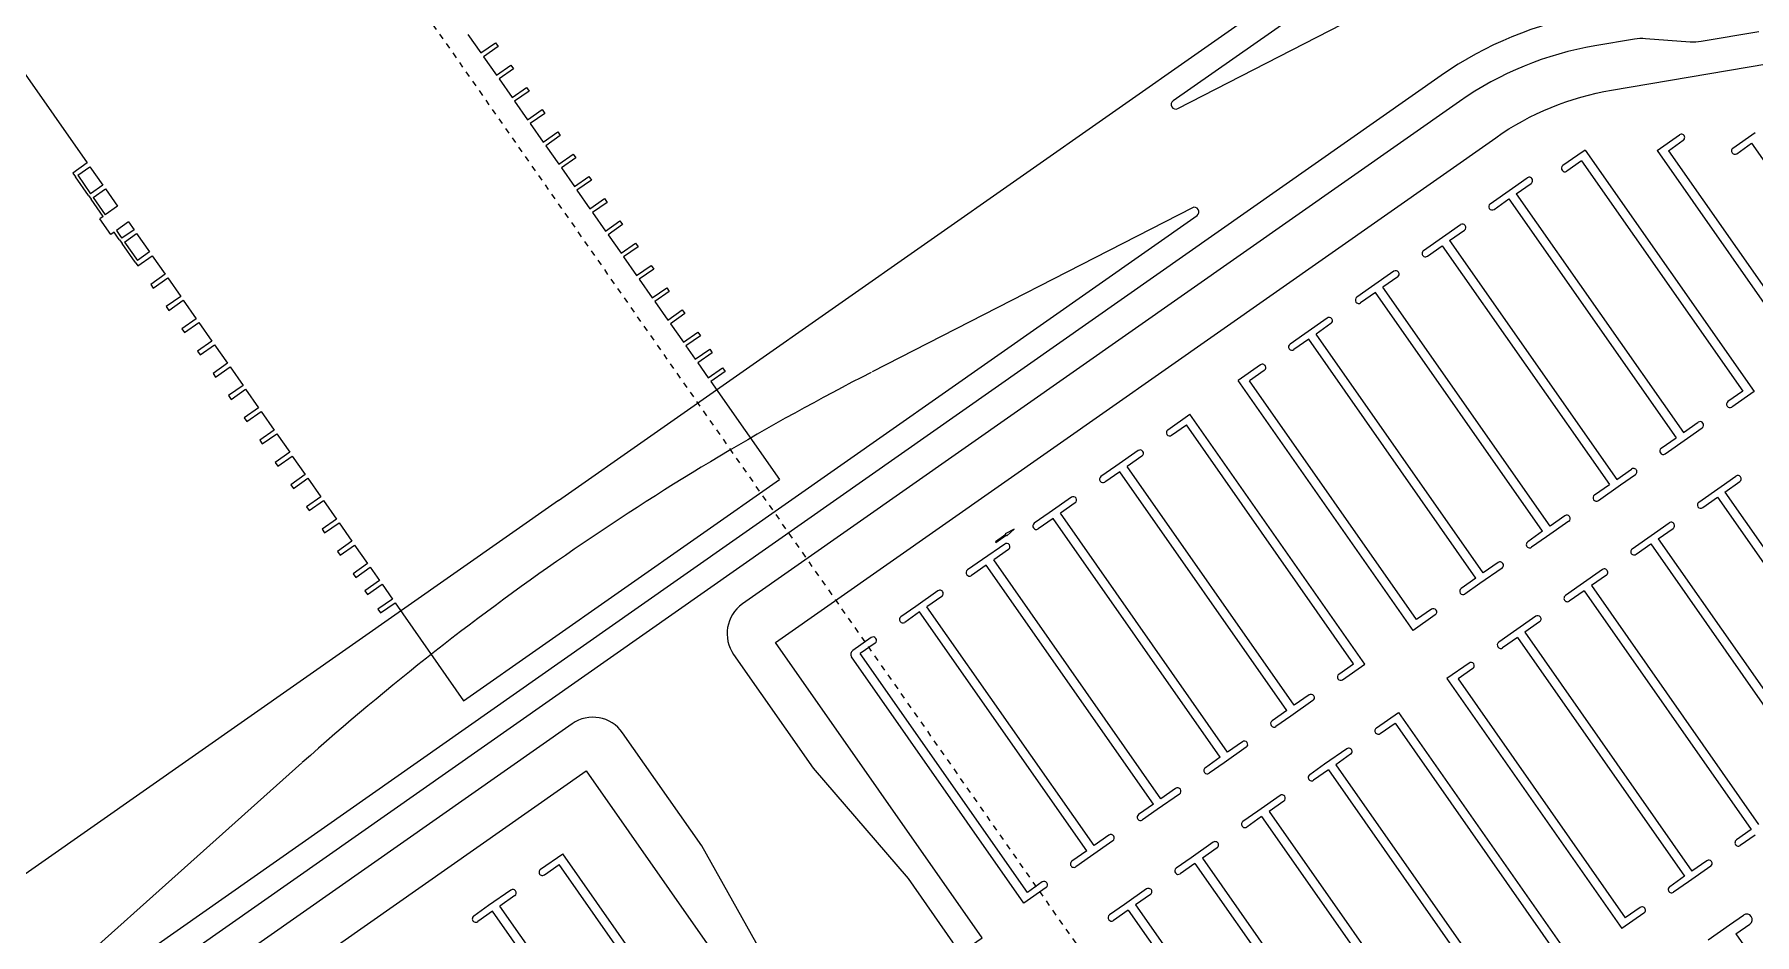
# Model space of a CAD drawing. Header units: millimetres. Extents: x 152904052 to 153933663, y 538271515 to 539240469.
# Drawn here: x 153565854 to 153569656, y 539084131 to 539086119 of the extents above; entities that cross this region are included whole.
import ezdxf

# ---------------------------------------------------------------- set-up
doc = ezdxf.new("R2010")
doc.units = ezdxf.units.MM
doc.linetypes.add('HIDDEN', pattern=[5.08, 2.54, -2.54])
doc.layers.add('BORD', color=7, linetype='Continuous')

msp = doc.modelspace()

# ---------------------------------------------------------------- linework, layer by layer
at = {"layer": 'BORD', "color": 8, "linetype": 'HIDDEN', "ltscale": 5}
msp.add_line((153528346.4, 539140965.7), (153579968.2, 539067242), dxfattribs=at)
at = {"layer": 'BORD', "color": 133, "ltscale": 10}
msp.add_lwpolyline([(153569170.7, 539089610.5, 0.482131), (153562008.1, 539084295.2)], format="xyb", dxfattribs=at)
at = {"layer": 'BORD', "color": 137, "flags": 128}
for points in [[(153568232.4, 539088059.3, 0.390364), (153563804, 539084952.9)], [(153568727.6, 539086222.2), (153568371, 539085972.5, 0.93339), (153568381.3, 539085955.4), (153568829.6, 539086184.9, -0.0139)], [(153569291.4, 539086162.9, 0.111378), (153568963.7, 539086028.5)], [(153568423.9, 539085719.2, 0.93339), (153568413.6, 539085736.3)], [(153567703.6, 539085372.8, 0.063982), (153566446.5, 539084511.1)], [(153566445.7, 539084510.4), (153565680.4, 539083827.3, 0.942757), (153565695.2, 539083808.5), (153567181.4, 539084849.2)]]:
    msp.add_lwpolyline(points, format="xyb", dxfattribs=at)
at = {"layer": 'BORD', "color": 137}
for points in [[(153568457.5, 539087591.6, 0.436661), (153564168, 539084588.1)], [(153568963.7, 539086028.5), (153565576.7, 539083656.3), (153565471.1, 539083576.7), (153565410.9, 539083527.4, 0.00001), (153565410.9, 539083527.4, 0.092426), (153565220.2, 539083301.6), (153564904.4, 539082745.9, 0.204061), (153564841.3, 539082196.3), (153564974, 539081748.9, -0.322613), (153564873.3, 539081460.3), (153564632.9, 539081292, 0.217785), (153564508.4, 539081009.7), (153564514, 539080592.5, 0.017269), (153564532.7, 539080257.2, 0.130885), (153564620.4, 539080017.5), (153564708.4, 539079891.8, 0.400928), (153565177.8, 539079802.5), (153565449.2, 539079992.6, -1.030065), (153565455.9, 539079984.7, 0.893261), (153566511.5, 539078789.2), (153568124.2, 539079918.5, -0.846295), (153568131.1, 539079911.2), (153567973.8, 539079705.5, -0.075619)]]:
    msp.add_lwpolyline(points, format="xyb", dxfattribs=at)
at = {"layer": 'BORD', "color": 133}
for points in [[(153567012.7, 539085090.2), (153568849.3, 539086376.2), (153568562.9, 539087112.5)], [(153565234.3, 539086867.8), (153565365.4, 539086700.5), (153565971.3, 539085835.3)], [(153566812.6, 539086119.2), (153566841.3, 539086078.2)], [(153566841.3, 539086078.2), (153566873.2, 539086100.6)], [(153566879, 539086092.4), (153566847, 539086070)], [(153566873.2, 539086100.6), (153566879, 539086092.4)], [(153566847, 539086070), (153566875.7, 539086029.1)], [(153566875.7, 539086029.1), (153566907.6, 539086051.4)], [(153566913.4, 539086043.2), (153566881.4, 539086020.9)], [(153566907.6, 539086051.4), (153566913.4, 539086043.2)], [(153566881.4, 539086020.9), (153566910.1, 539085979.9)], [(153566910.1, 539085979.9), (153566942.1, 539086002.3)], [(153566942.1, 539086002.3), (153566947.8, 539085994.1)], [(153566947.8, 539085994.1), (153566915.8, 539085971.7)], [(153566915.8, 539085971.7), (153566944.5, 539085930.8)], [(153566944.5, 539085930.8), (153566976.5, 539085953.1)], [(153566982.2, 539085944.9), (153566950.3, 539085922.6)], [(153566950.3, 539085922.6), (153566978.9, 539085881.6)], [(153566976.5, 539085953.1), (153566982.2, 539085944.9)], [(153566978.9, 539085881.6), (153567010.9, 539085904)], [(153567016.6, 539085895.8), (153566984.7, 539085873.4)], [(153567010.9, 539085904), (153567016.6, 539085895.8)], [(153566984.7, 539085873.4), (153567013.4, 539085832.5)], [(153567013.4, 539085832.5), (153567045.3, 539085854.8)], [(153567051, 539085846.6), (153567019.1, 539085824.3)], [(153567045.3, 539085854.8), (153567051, 539085846.6)], [(153565971.3, 539085835.3), (153565939.3, 539085812.9)], [(153565939.3, 539085812.9), (153565945.1, 539085804.7)], [(153565950, 539085808.1), (153565977, 539085827.1)], [(153565950, 539085808.1), (153565978.7, 539085767.2)], [(153565977, 539085827.1), (153566005.7, 539085786.1)], [(153567019.1, 539085824.3), (153567047.8, 539085783.3)], [(153565973.8, 539085763.7), (153565945.1, 539085804.7)], [(153566005.7, 539085786.1), (153565978.7, 539085767.2)], [(153565984.4, 539085759), (153566011.4, 539085777.9)], [(153566011.4, 539085777.9), (153566038.2, 539085739.8)], [(153567047.8, 539085783.3), (153567079.7, 539085805.7)], [(153567085.5, 539085797.5), (153567053.5, 539085775.1)], [(153567053.5, 539085775.1), (153567082.2, 539085734.2)], [(153567079.7, 539085805.7), (153567085.5, 539085797.5)], [(153565973.8, 539085763.7), (153565979.5, 539085755.6)], [(153566006.2, 539085717.4), (153565979.5, 539085755.6)], [(153565984.4, 539085759), (153566011.1, 539085720.8)], [(153566038.2, 539085739.8), (153566011.1, 539085720.8)], [(153567082.2, 539085734.2), (153567114.1, 539085756.5)], [(153567119.9, 539085748.3), (153567087.9, 539085726)], [(153567114.1, 539085756.5), (153567119.9, 539085748.3)], [(153566006.2, 539085717.4), (153565998.8, 539085712.2)], [(153566023.2, 539085677.5), (153565998.8, 539085712.2)], [(153566062.5, 539085705), (153566035.5, 539085686.1)], [(153566062.5, 539085705), (153566074.5, 539085687.8)], [(153567087.9, 539085726), (153567116.6, 539085685)], [(153567116.6, 539085685), (153567148.5, 539085707.4)], [(153567154.3, 539085699.2), (153567122.3, 539085676.8)], [(153567148.5, 539085707.4), (153567154.3, 539085699.2)], [(153566030.5, 539085682.7), (153566023.2, 539085677.5)], [(153566039.7, 539085669.5), (153566030.5, 539085682.7)], [(153566035.5, 539085686.1), (153566044.6, 539085673)], [(153566042.6, 539085665.5), (153566039.7, 539085669.5)], [(153566042.6, 539085665.5), (153566048.3, 539085657.3)], [(153566044.6, 539085673), (153566047.5, 539085668.9)], [(153566074.5, 539085687.8), (153566047.5, 539085668.9)], [(153566077, 539085616.3), (153566048.3, 539085657.3)], [(153566053.2, 539085660.7), (153566080.3, 539085679.6)], [(153566053.2, 539085660.7), (153566081.9, 539085619.7)], [(153566080.3, 539085679.6), (153566108.9, 539085638.7)], [(153567122.3, 539085676.8), (153567151, 539085635.9)], [(153567151, 539085635.9), (153567183, 539085658.2)], [(153567183, 539085658.2), (153567188.7, 539085650)], [(153566108.9, 539085638.7), (153566081.9, 539085619.7)], [(153566082.7, 539085608.1), (153566114.7, 539085630.5)], [(153566114.7, 539085630.5), (153566143.4, 539085589.5)], [(153567188.7, 539085650), (153567156.7, 539085627.7)], [(153567156.7, 539085627.7), (153567185.4, 539085586.7)], [(153566077, 539085616.3), (153566082.7, 539085608.1)], [(153566143.4, 539085589.5), (153566111.4, 539085567.2)], [(153566117.1, 539085559), (153566149.1, 539085581.3)], [(153566149.1, 539085581.3), (153566177.8, 539085540.4)], [(153567185.4, 539085586.7), (153567217.4, 539085609.1)], [(153567223.1, 539085600.9), (153567191.2, 539085578.5)], [(153567217.4, 539085609.1), (153567223.1, 539085600.9)], [(153566111.4, 539085567.2), (153566117.1, 539085559)], [(153567191.2, 539085578.5), (153567219.8, 539085537.6)], [(153567219.8, 539085537.6), (153567251.8, 539085559.9)], [(153567257.5, 539085551.7), (153567225.6, 539085529.4)], [(153567251.8, 539085559.9), (153567257.5, 539085551.7)], [(153566177.8, 539085540.4), (153566145.8, 539085518)], [(153566145.8, 539085518), (153566151.6, 539085509.8)], [(153566151.6, 539085509.8), (153566183.5, 539085532.2)], [(153566183.5, 539085532.2), (153566212.2, 539085491.2)], [(153567225.6, 539085529.4), (153567254.3, 539085488.4)], [(153567254.3, 539085488.4), (153567286.2, 539085510.8)], [(153567286.2, 539085510.8), (153567291.9, 539085502.6)], [(153566212.2, 539085491.2), (153566180.2, 539085468.9)], [(153566180.2, 539085468.9), (153566186, 539085460.7)], [(153566186, 539085460.7), (153566217.9, 539085483)], [(153566217.9, 539085483), (153566246.6, 539085442.1)], [(153567291.9, 539085502.6), (153567260, 539085480.2)], [(153567260, 539085480.2), (153567288.7, 539085439.3)], [(153566246.6, 539085442.1), (153566214.7, 539085419.7)], [(153566220.4, 539085411.5), (153566252.3, 539085433.9)], [(153566252.3, 539085433.9), (153566281, 539085392.9)], [(153567288.7, 539085439.3), (153567320.6, 539085461.6)], [(153567326.4, 539085453.4), (153567294.4, 539085431.1)], [(153567294.4, 539085431.1), (153567314.9, 539085401.8)], [(153567320.6, 539085461.6), (153567326.4, 539085453.4)], [(153566214.7, 539085419.7), (153566220.4, 539085411.5)], [(153566281, 539085392.9), (153566249.1, 539085370.6)], [(153567314.9, 539085401.8), (153567346.9, 539085424.2)], [(153567352.6, 539085416), (153567320.6, 539085393.6)], [(153567320.6, 539085393.6), (153567343.6, 539085360.9)], [(153567346.9, 539085424.2), (153567352.6, 539085416)], [(153566249.1, 539085370.6), (153566254.8, 539085362.4)], [(153566254.8, 539085362.4), (153566286.8, 539085384.7)], [(153566286.8, 539085384.7), (153566315.4, 539085343.8)], [(153567343.6, 539085360.9), (153567375.5, 539085383.2)], [(153567381.3, 539085375), (153567349.3, 539085352.7)], [(153567349.3, 539085352.7), (153567500.9, 539085136.2)], [(153567375.5, 539085383.2), (153567381.3, 539085375)], [(153566315.4, 539085343.8), (153566283.5, 539085321.4)], [(153566283.5, 539085321.4), (153566289.2, 539085313.2)], [(153566289.2, 539085313.2), (153566321.2, 539085335.6)], [(153566321.2, 539085335.6), (153566349.8, 539085294.6)], [(153566349.8, 539085294.6), (153566317.9, 539085272.3)], [(153566323.6, 539085264.1), (153566355.6, 539085286.4)], [(153566355.6, 539085286.4), (153566384.3, 539085245.5)], [(153566317.9, 539085272.3), (153566323.6, 539085264.1)], [(153566384.3, 539085245.5), (153566352.3, 539085223.1)], [(153566358.1, 539085214.9), (153566390, 539085237.3)], [(153566390, 539085237.3), (153566418.7, 539085196.3)], [(153566352.3, 539085223.1), (153566358.1, 539085214.9)], [(153566418.7, 539085196.3), (153566386.7, 539085174)], [(153566386.7, 539085174), (153566392.5, 539085165.8)], [(153566392.5, 539085165.8), (153566424.4, 539085188.1)], [(153566424.4, 539085188.1), (153566453.1, 539085147.2)], [(153566453.1, 539085147.2), (153566421.1, 539085124.8)], [(153566421.1, 539085124.8), (153566426.9, 539085116.6)], [(153566426.9, 539085116.6), (153566458.8, 539085139)], [(153566458.8, 539085139), (153566487.5, 539085098)], [(153566803, 539084647.5), (153567500.9, 539085136.2)], [(153566487.5, 539085098), (153566455.6, 539085075.7)], [(153566461.3, 539085067.5), (153566493.2, 539085089.8)], [(153566493.2, 539085089.8), (153566521.9, 539085048.9)], [(153566455.6, 539085075.7), (153566461.3, 539085067.5)], [(153566521.9, 539085048.9), (153566490, 539085026.5)], [(153566490, 539085026.5), (153566495.7, 539085018.3)], [(153566495.7, 539085018.3), (153566527.7, 539085040.7)], [(153566527.7, 539085040.7), (153566556.3, 539084999.7)], [(153566556.3, 539084999.7), (153566524.4, 539084977.4)], [(153566524.4, 539084977.4), (153566530.1, 539084969.2)], [(153566530.1, 539084969.2), (153566562.1, 539084991.5)], [(153566562.1, 539084991.5), (153566590.8, 539084950.6)], [(153566590.8, 539084950.6), (153566558.8, 539084928.2)], [(153566564.5, 539084920), (153566596.5, 539084942.4)], [(153566596.5, 539084942.4), (153566617, 539084913.1)], [(153566558.8, 539084928.2), (153566564.5, 539084920)], [(153566617, 539084913.1), (153566585, 539084890.7)], [(153566590.8, 539084882.5), (153566622.7, 539084904.9)], [(153566622.7, 539084904.9), (153566645.7, 539084872.2)], [(153566585, 539084890.7), (153566590.8, 539084882.5)], [(153566645.6, 539084872.2), (153566613.7, 539084849.8)], [(153566619.4, 539084841.6), (153566651.4, 539084864)], [(153566651.4, 539084864), (153566803, 539084647.5)], [(153566613.7, 539084849.8), (153566619.4, 539084841.6)], [(153569553.7, 539084119.5), (153569601, 539084152.6)]]:
    msp.add_lwpolyline(points, dxfattribs=at)
for points in [[(153569665.9, 539086124.9), (153569538.3, 539086103.3, -0.061322), (153569513.9, 539086102.2), (153569415.1, 539086109.8, 0.061322), (153569390.7, 539086108.7), (153569303.1, 539086093.9, 0.111387), (153569003.9, 539085971.1), (153567419.1, 539084861.4, 0.410613), (153567399.8, 539084749.7), (153567575.3, 539084499), (153567785.4, 539084255.2), (153567883.7, 539084114.8, 0.414214), (153567925.5, 539084107.5), (153567949, 539084123.9), (153567492.1, 539084776.3), (153569084.1, 539085891.1, -0.111229), (153569340.3, 539085996.2), (153569987.5, 539086105.8, -0.204061)], [(153567012.7, 539085090.2), (153565176.1, 539083804.2), (153564582.1, 539084325.1, 0.000074), (153564585.2, 539084326.4), (153564421.3, 539084470.2, 0.001678), (153564341.7, 539084393.7, 0.821939), (153564427, 539084261.9, 0.003568), (153564576.3, 539084322.7)], [(153565680.1, 539083516.8), (153567073.6, 539084492.5), (153567534.8, 539083833.9), (153567534.7, 539083833.9), (153567557.3, 539083849.7, 0.414214), (153567570.8, 539083926.2), (153567487, 539084045.9), (153567329.3, 539084327), (153567154.2, 539084577.1, 0.414157), (153567042.8, 539084596.8), (153565618.4, 539083598.9)]]:
    msp.add_lwpolyline(points, format="xyb", dxfattribs=at)
at = {"layer": 'BORD', "color": 133, "flags": 128}
for points in [[(153569440.9, 539085863.1), (153569490, 539085897.6)], [(153569465.9, 539085862.3), (153569498.6, 539085885.3)], [(153569608.3, 539085868.1), (153569657.5, 539085902.5)], [(153569265.3, 539085852.5), (153569232.5, 539085829.5)], [(153569281.6, 539085863.9), (153569265.3, 539085852.5)], [(153569281.6, 539085863.9), (153569655, 539085330.7)], [(153569440.9, 539085863.1), (153569761.5, 539085405.2)], [(153569465.9, 539085862.3), (153569769.3, 539085429)], [(153569616.9, 539085855.8), (153569649.7, 539085878.7)], [(153569649.7, 539085878.7), (153569900.4, 539085520.8)], [(153569273.9, 539085840.2), (153569241.1, 539085817.2)], [(153569273.9, 539085840.2), (153569630, 539085331.5)], [(153569071.8, 539085745.1), (153569121, 539085779.5)], [(153569121, 539085779.5), (153569153.8, 539085802.5)], [(153569129.6, 539085767.2), (153569162.4, 539085790.2)], [(153569080.4, 539085732.8), (153569113.2, 539085755.8)], [(153569113.2, 539085755.8), (153569482.6, 539085228.2)], [(153569129.6, 539085767.2), (153569499, 539085239.7)], [(153568973.5, 539085676.3), (153569006.3, 539085699.2)], [(153568924.4, 539085641.9), (153568973.5, 539085676.3)], [(153568982.2, 539085664), (153569014.9, 539085686.9)], [(153568982.2, 539085664), (153569351.5, 539085136.5)], [(153568933, 539085629.6), (153568965.8, 539085652.5)], [(153568965.8, 539085652.5), (153569335.2, 539085125)], [(153568858.9, 539085596), (153568809.7, 539085561.6)], [(153568867.5, 539085583.7), (153568834.7, 539085560.8)], [(153568809.7, 539085561.6), (153568777, 539085538.6)], [(153568818.3, 539085549.3), (153568785.6, 539085526.3)], [(153569187.7, 539085021.8), (153568818.3, 539085549.3)], [(153569204.1, 539085033.2), (153568834.7, 539085560.8)], [(153568711.4, 539085492.7), (153568662.3, 539085458.3)], [(153568720, 539085480.5), (153568687.3, 539085457.5)], [(153568662.3, 539085458.3), (153568629.5, 539085435.4)], [(153568670.9, 539085446), (153568638.1, 539085423.1)], [(153569040.3, 539084918.5), (153568670.9, 539085446)], [(153569056.6, 539084930), (153568687.3, 539085457.5)], [(153568564, 539085389.5), (153568514.8, 539085355.1)], [(153568901.4, 539084803), (153568514.8, 539085355.1)], [(153568572.6, 539085377.2), (153568539.8, 539085354.3)], [(153568909.2, 539084826.7), (153568539.8, 539085354.3)], [(153569630, 539085331.5), (153569597.3, 539085308.5)], [(153569655, 539085330.7), (153569605.9, 539085296.3)], [(153568359.2, 539085246.1), (153568408.3, 539085280.5)], [(153568794.9, 539084728.4), (153568408.3, 539085280.5)], [(153568367.8, 539085233.8), (153568400.6, 539085256.8)], [(153568769.9, 539084729.2), (153568400.6, 539085256.8)], [(153569499, 539085239.7), (153569531.7, 539085262.7)], [(153569507.6, 539085227.4), (153569540.4, 539085250.4)], [(153568293.7, 539085200.2), (153568244.5, 539085165.8)], [(153569449.8, 539085205.3), (153569482.6, 539085228.2)], [(153569458.4, 539085193), (153569507.6, 539085227.4)], [(153568244.5, 539085165.8), (153568211.7, 539085142.9)], [(153568302.3, 539085187.9), (153568269.5, 539085165)], [(153568638.9, 539084637.5), (153568269.5, 539085165)], [(153568253.1, 539085153.5), (153568220.3, 539085130.6)], [(153568622.5, 539084626), (153568253.1, 539085153.5)], [(153569302.4, 539085102.1), (153569335.2, 539085125)], [(153569311, 539085089.8), (153569360.1, 539085124.2)], [(153569351.5, 539085136.5), (153569384.3, 539085159.4)], [(153569360.1, 539085124.2), (153569392.9, 539085147.1)], [(153569582.1, 539085120.9), (153569614.9, 539085143.9)], [(153569590.8, 539085108.6), (153569623.5, 539085131.6)], [(153568146.2, 539085097), (153568097.1, 539085062.6)], [(153569533, 539085086.5), (153569582.1, 539085120.9)], [(153569541.6, 539085074.2), (153569574.4, 539085097.2)], [(153569574.4, 539085097.2), (153569943.8, 539084569.6)], [(153569590.8, 539085108.6), (153569960.1, 539084581.1)], [(153568097.1, 539085062.6), (153568064.3, 539085039.6)], [(153568105.7, 539085050.3), (153568072.9, 539085027.3)], [(153568475, 539084522.7), (153568105.7, 539085050.3)], [(153568154.8, 539085084.7), (153568122, 539085061.7)], [(153568491.4, 539084534.2), (153568122, 539085061.7)], [(153569236.9, 539085056.2), (153569204.1, 539085033.2)], [(153569187.7, 539085021.8), (153569154.9, 539084998.8)], [(153569196.3, 539085009.5), (153569163.5, 539084986.5)], [(153569245.5, 539085043.9), (153569196.3, 539085009.5)], [(153569385.6, 539084983.3), (153569434.7, 539085017.7)], [(153569434.7, 539085017.7), (153569467.5, 539085040.6)], [(153569443.3, 539085005.4), (153569476.1, 539085028.3)], [(153567998.8, 539084993.7), (153567949.6, 539084959.3)], [(153568007.4, 539084981.4), (153567974.6, 539084958.5)], [(153569394.2, 539084971), (153569426.9, 539084993.9)], [(153569426.9, 539084993.9), (153569796.3, 539084466.4)], [(153569443.3, 539085005.4), (153569812.7, 539084477.9)], [(153567949.6, 539084959.3), (153567916.8, 539084936.4)], [(153567958.2, 539084947), (153567925.4, 539084924.1)], [(153568327.6, 539084419.5), (153567958.2, 539084947)], [(153568344, 539084431), (153567974.6, 539084958.5)], [(153569098, 539084940.6), (153569048.9, 539084906.2)], [(153569089.4, 539084952.9), (153569056.6, 539084930)], [(153569320, 539084937.4), (153569270.9, 539084903)], [(153569040.3, 539084918.5), (153569007.5, 539084895.6)], [(153569048.9, 539084906.2), (153569016.1, 539084883.3)], [(153569270.9, 539084903), (153569238.1, 539084880)], [(153569328.6, 539084925.1), (153569295.9, 539084902.2)], [(153569295.9, 539084902.2), (153569665.2, 539084374.6)], [(153567851.3, 539084890.5), (153567802.2, 539084856.1)], [(153567859.9, 539084878.2), (153567827.1, 539084855.3)], [(153569279.5, 539084890.7), (153569246.7, 539084867.7)], [(153569279.5, 539084890.7), (153569648.9, 539084363.2)], [(153567802.2, 539084856.1), (153567769.4, 539084833.1)], [(153567810.8, 539084843.8), (153567778, 539084820.8)], [(153568180.1, 539084316.3), (153567810.8, 539084843.8)], [(153568196.5, 539084327.7), (153567827.1, 539084855.3)], [(153568950.6, 539084837.4), (153568901.4, 539084803)], [(153568942, 539084849.7), (153568909.2, 539084826.7)], [(153569172.6, 539084834.1), (153569123.4, 539084799.7)], [(153569181.2, 539084821.9), (153569148.4, 539084798.9)], [(153567703.9, 539084787.2), (153567662.9, 539084758.6)], [(153569123.4, 539084799.7), (153569090.7, 539084776.8)], [(153569132, 539084787.4), (153569099.3, 539084764.5)], [(153569132, 539084787.4), (153569501.4, 539084259.9)], [(153569148.4, 539084798.9), (153569517.8, 539084271.4)], [(153568041.3, 539084200.7), (153567660.4, 539084744.6)], [(153567712.5, 539084775), (153567679.7, 539084752)], [(153568049.1, 539084224.5), (153567679.7, 539084752)], [(153568737.2, 539084706.3), (153568769.9, 539084729.2)], [(153568745.8, 539084694), (153568794.9, 539084728.4)], [(153569025.1, 539084730.9), (153568976, 539084696.5)], [(153569033.7, 539084718.6), (153569001, 539084695.7)], [(153568976, 539084696.5), (153569362.6, 539084144.4)], [(153569001, 539084695.7), (153569370.3, 539084168.1)], [(153568680.2, 539084648.1), (153568631.1, 539084613.7)], [(153568671.6, 539084660.4), (153568638.9, 539084637.5)], [(153568622.5, 539084626), (153568589.7, 539084603)], [(153568631.1, 539084613.7), (153568598.3, 539084590.8)], [(153568820.3, 539084587.5), (153568869.5, 539084621.9)], [(153568828.9, 539084575.2), (153568861.7, 539084598.2)], [(153568861.7, 539084598.2), (153569231.1, 539084070.6)], [(153568869.5, 539084621.9), (153569256.1, 539084069.8)], [(153568524.2, 539084557.2), (153568491.4, 539084534.2)], [(153568475, 539084522.7), (153568442.3, 539084499.8)], [(153568532.8, 539084544.9), (153568483.6, 539084510.5)], [(153568754.8, 539084541.6), (153568705.7, 539084507.2)], [(153568763.4, 539084529.3), (153568730.6, 539084506.4)], [(153568483.6, 539084510.5), (153568450.9, 539084487.5)], [(153568705.7, 539084507.2), (153568672.9, 539084484.3)], [(153568714.3, 539084494.9), (153568681.5, 539084472)], [(153568714.3, 539084494.9), (153569083.6, 539083967.4)], [(153568730.6, 539084506.4), (153569100, 539083978.9)], [(153568385.3, 539084441.6), (153568336.2, 539084407.2)], [(153568376.7, 539084453.9), (153568344, 539084431)], [(153568327.6, 539084419.5), (153568294.8, 539084396.6)], [(153568336.2, 539084407.2), (153568303.4, 539084384.3)], [(153568558.2, 539084404), (153568525.4, 539084381)], [(153568607.4, 539084438.4), (153568558.2, 539084404)], [(153568616, 539084426.1), (153568583.2, 539084403.1)], [(153568583.2, 539084403.1), (153568952.6, 539083875.6)], [(153568566.8, 539084391.7), (153568534, 539084368.7)], [(153568566.8, 539084391.7), (153568936.2, 539083864.1)], [(153569648.9, 539084363.2), (153569616.1, 539084340.2)], [(153568237.9, 539084338.4), (153568188.7, 539084304)], [(153568229.3, 539084350.7), (153568196.5, 539084327.7)], [(153568459.9, 539084335.1), (153568410.8, 539084300.7)], [(153569657.5, 539084350.9), (153569624.7, 539084327.9)], [(153566972.9, 539084275.4), (153567022, 539084309.8)], [(153567408.6, 539083757.7), (153567022, 539084309.8)], [(153568180.1, 539084316.3), (153568147.4, 539084293.3)], [(153568188.7, 539084304), (153568156, 539084281)], [(153568410.8, 539084300.7), (153568378, 539084277.8)], [(153568419.4, 539084288.4), (153568386.6, 539084265.5)], [(153568419.4, 539084288.4), (153568788.7, 539083760.9)], [(153568468.5, 539084322.8), (153568435.7, 539084299.9)], [(153568435.7, 539084299.9), (153568805.1, 539083772.4)], [(153569550.6, 539084294.3), (153569517.8, 539084271.4)], [(153566981.5, 539084263.1), (153567014.3, 539084286.1)], [(153567383.6, 539083758.5), (153567014.3, 539084286.1)], [(153569501.4, 539084259.9), (153569468.6, 539084237)], [(153569559.2, 539084282), (153569510, 539084247.6)], [(153566907.4, 539084229.5), (153566858.2, 539084195.1)], [(153566916, 539084217.2), (153566883.2, 539084194.3)], [(153568090.5, 539084235.1), (153568041.3, 539084200.7)], [(153568081.8, 539084247.4), (153568049.1, 539084224.5)], [(153568312.5, 539084231.9), (153568263.3, 539084197.5)], [(153568321.1, 539084219.6), (153568288.3, 539084196.7)], [(153569510, 539084247.6), (153569477.2, 539084224.7)], [(153566858.2, 539084195.1), (153566825.4, 539084172.2)], [(153566866.8, 539084182.8), (153566834.1, 539084159.9)], [(153567236.2, 539083655.3), (153566866.8, 539084182.8)], [(153567252.6, 539083666.8), (153566883.2, 539084194.3)], [(153568263.3, 539084197.5), (153568230.5, 539084174.5)], [(153568271.9, 539084185.2), (153568239.2, 539084162.2)], [(153568271.9, 539084185.2), (153568641.3, 539083657.7)], [(153568288.3, 539084196.7), (153568657.7, 539083669.1)], [(153569411.7, 539084178.8), (153569362.6, 539084144.4)], [(153569403.1, 539084191.1), (153569370.3, 539084168.1)], [(153569601, 539084152.6), (153569631.9, 539084174.2)], [(153569615.1, 539084132.5), (153569646, 539084154.1)], [(153569615.1, 539084132.5), (153569997.6, 539083586.1)]]:
    msp.add_lwpolyline(points, dxfattribs=at)
for points in [[(153569498.6, 539085885.3, 1), (153569490, 539085897.6)], [(153569608.3, 539085868.1, 1), (153569616.9, 539085855.8)], [(153569232.5, 539085829.5, 1), (153569241.1, 539085817.2)], [(153569162.4, 539085790.2, 1), (153569153.8, 539085802.5)], [(153569071.8, 539085745.1, 1), (153569080.4, 539085732.8)], [(153569014.9, 539085686.9, 1), (153569006.3, 539085699.2)], [(153568924.4, 539085641.9, 1), (153568933, 539085629.6)], [(153568867.5, 539085583.7, 1), (153568858.9, 539085596)], [(153568777, 539085538.6, 1), (153568785.6, 539085526.3)], [(153568720, 539085480.5, 1), (153568711.4, 539085492.7)], [(153568629.5, 539085435.4, 1), (153568638.1, 539085423.1)], [(153568572.6, 539085377.2, 1), (153568564, 539085389.5)], [(153569597.3, 539085308.5, 1), (153569605.9, 539085296.3)], [(153568359.2, 539085246.1, 1), (153568367.8, 539085233.8)], [(153569540.4, 539085250.4, 1), (153569531.7, 539085262.7)], [(153568302.3, 539085187.9, 1), (153568293.7, 539085200.2)], [(153569449.8, 539085205.3, 1), (153569458.4, 539085193)], [(153568211.7, 539085142.9, 1), (153568220.3, 539085130.6)], [(153569392.9, 539085147.1, 1), (153569384.3, 539085159.4)], [(153569623.5, 539085131.6, 1), (153569614.9, 539085143.9)], [(153568154.8, 539085084.7, 1), (153568146.2, 539085097)], [(153569302.4, 539085102.1, 1), (153569311, 539085089.8)], [(153569533, 539085086.5, 1), (153569541.6, 539085074.2)], [(153569245.5, 539085043.9, 1), (153569236.9, 539085056.2)], [(153568064.3, 539085039.6, 1), (153568072.9, 539085027.3)], [(153569476.1, 539085028.3, 1), (153569467.5, 539085040.6)], [(153568007.4, 539084981.4, 1), (153567998.8, 539084993.7)], [(153569154.9, 539084998.8, 1), (153569163.5, 539084986.5)], [(153569385.6, 539084983.3, 1), (153569394.2, 539084971)], [(153567916.8, 539084936.4, 1), (153567925.4, 539084924.1)], [(153569098, 539084940.6, 1), (153569089.4, 539084952.9)], [(153569328.6, 539084925.1, 1), (153569320, 539084937.4)], [(153569007.5, 539084895.6, 1), (153569016.1, 539084883.3)], [(153567859.9, 539084878.2, 1), (153567851.3, 539084890.5)], [(153569238.1, 539084880, 1), (153569246.7, 539084867.7)], [(153567769.4, 539084833.1, 1), (153567778, 539084820.8)], [(153568950.6, 539084837.4, 1), (153568942, 539084849.7)], [(153569181.2, 539084821.9, 1), (153569172.6, 539084834.1)], [(153567712.5, 539084775, 1), (153567703.9, 539084787.2)], [(153567662.9, 539084758.6, 0.414214), (153567660.4, 539084744.6)], [(153569090.7, 539084776.8, 1), (153569099.3, 539084764.5)], [(153568737.2, 539084706.3, 1), (153568745.8, 539084694)], [(153569033.7, 539084718.6, 1), (153569025.1, 539084730.9)], [(153568680.2, 539084648.1, 1), (153568671.6, 539084660.4)], [(153568589.7, 539084603, 1), (153568598.3, 539084590.8)], [(153568532.8, 539084544.9, 1), (153568524.2, 539084557.2)], [(153568820.3, 539084587.5, 1), (153568828.9, 539084575.2)], [(153568763.4, 539084529.3, 1), (153568754.8, 539084541.6)], [(153568442.3, 539084499.8, 1), (153568450.9, 539084487.5)], [(153568672.9, 539084484.3, 1), (153568681.5, 539084472)], [(153568385.3, 539084441.6, 1), (153568376.7, 539084453.9)], [(153568616, 539084426.1, 1), (153568607.4, 539084438.4)], [(153568294.8, 539084396.6, 1), (153568303.4, 539084384.3)], [(153568525.4, 539084381, 1), (153568534, 539084368.7)], [(153568237.9, 539084338.4, 1), (153568229.3, 539084350.7)], [(153568468.5, 539084322.8, 1), (153568459.9, 539084335.1)], [(153569616.1, 539084340.2, 1), (153569624.7, 539084327.9)], [(153568147.4, 539084293.3, 1), (153568156, 539084281)], [(153569559.2, 539084282, 1), (153569550.6, 539084294.3)], [(153566972.9, 539084275.4, 1), (153566981.5, 539084263.1)], [(153568090.5, 539084235.1, 1), (153568081.8, 539084247.4)], [(153568378, 539084277.8, 1), (153568386.6, 539084265.5)], [(153566916, 539084217.2, 1), (153566907.4, 539084229.5)], [(153568321.1, 539084219.6, 1), (153568312.5, 539084231.9)], [(153569468.6, 539084237, 1), (153569477.2, 539084224.7)], [(153568230.5, 539084174.5, 1), (153568239.2, 539084162.2)], [(153569411.7, 539084178.8, 1), (153569403.1, 539084191.1)], [(153569646, 539084154.1, 1), (153569631.9, 539084174.2)], [(153566825.4, 539084172.2, 1), (153566834.1, 539084159.9)]]:
    msp.add_lwpolyline(points, format="xyb", dxfattribs=at)
at = {"layer": 'BORD', "color": 137, "flags": 128}
for points in [[(153568413.6, 539085736.3), (153567705.8, 539085373.9)], [(153567181.4, 539084849.2), (153568423.9, 539085719.2)]]:
    msp.add_lwpolyline(points, dxfattribs=at)
at = {"layer": 'BORD', "color": 133}
msp.add_lwpolyline([(153568000, 539085016.4), (153568001.3, 539085014.6), (153567978.2, 539084998.5), (153567979.1, 539084997.2), (153568002.1, 539085013.4), (153568003.4, 539085011.5), (153568019.7, 539085026.6)], close=True, dxfattribs=at)

doc.saveas('drawing.dxf')
